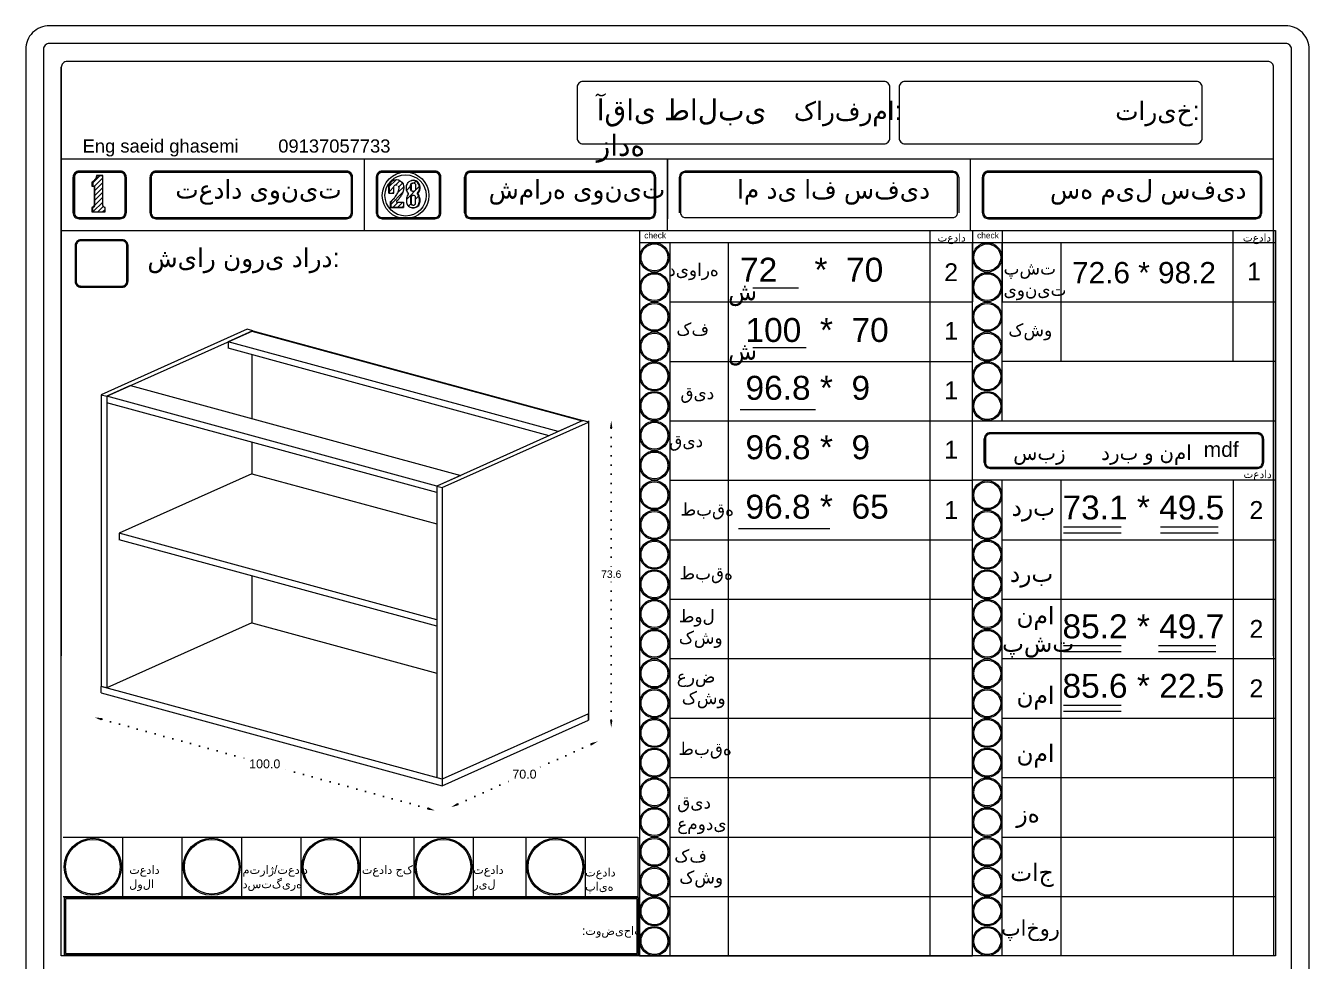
# Model space of a CAD drawing. Header units: inches. Extents: x 104 to 9740, y 936 to 6735.
# Drawn here: x 9307.6 to 9739.6, y 4775.8 to 5090.6 of the extents above; entities that cross this region are included whole.
import ezdxf

# ---------------------------------------------------------------- set-up
doc = ezdxf.new("R2010")
doc.units = ezdxf.units.IN
doc.header["$MEASUREMENT"] = 0
doc.linetypes.add('ACAD_ISO07W100', pattern=[3, 0, -3])
doc.styles.get("Standard").update_dxf_attribs({"font": 'arial.ttf'})
doc.dimstyles.new('Copy of Standard', dxfattribs={"dimtxt": 2.5, "dimasz": 2.5, "dimexe": 0.18, "dimexo": 0.0625, "dimgap": 0.09, "dimtad": 0, "dimtih": 1, "dimtoh": 1, "dimdec": 1, "dimzin": 0, "dimdsep": 46, "dimtxsty": 'Standard', "dimcen": 0.09, "dimse1": 1, "dimse2": 1, "dimadec": 0, "dimazin": 0, "dimtfac": 1, "dimtdec": 1, "dimtix": 1, "dimtofl": 0, "dimtmove": 0, "dimatfit": 3, "dimfxl": 1, "dimtolj": 1, "dimtzin": 0, "dimarcsym": 0})
doc.dimstyles.get("Standard").update_dxf_attribs({"dimtxt": 3, "dimasz": 2.5, "dimexe": 0.18, "dimexo": 0.0625, "dimgap": 0.09, "dimtad": 0, "dimtih": 1, "dimtoh": 1, "dimdec": 1, "dimzin": 0, "dimdsep": 46, "dimtxsty": 'Standard', "dimcen": 0.09, "dimse1": 1, "dimse2": 1, "dimadec": 0, "dimazin": 0, "dimtfac": 1, "dimtdec": 1, "dimtix": 1, "dimtofl": 0, "dimtmove": 0, "dimatfit": 0, "dimfxl": 1, "dimtolj": 1, "dimtzin": 0, "dimarcsym": 0})

# ---------------------------------------------------------------- blocks, each defined once
blk = doc.blocks.new('*D847')
at = {"color": 0, "linetype": 'ACAD_ISO07W100', "lineweight": -2, "transparency": 16777216}
for p, q in [((9504.68, 4955.17), (9504.68, 4907.41)), ((9504.68, 4856.91), (9504.68, 4904.67))]:
    blk.add_line(p, q, dxfattribs=at)
at = {"color": 0, "transparency": 16777216}
for points in [[(9504.26, 4955.17), (9505.09, 4955.17), (9504.68, 4957.67)], [(9504.26, 4856.91), (9505.09, 4856.91), (9504.68, 4854.41)]]:
    blk.add_solid(points, dxfattribs=at)
at = {"layer": 'Defpoints', "color": 0, "transparency": 16777216}
for p in [(9496.98, 4957.67), (9504.68, 4957.67), (9498.1, 4854.41)]:
    blk.add_point(p, dxfattribs=at)
at = {"color": 0, "lineweight": 20, "transparency": 16777216, "insert": (9504.68, 4906.04), "char_height": 2.5, "attachment_point": 5}
blk.add_mtext('\\A1;73.6', dxfattribs=at)
blk = doc.blocks.new('*D844')
at = {"color": 0, "linetype": 'ACAD_ISO07W100', "lineweight": -2, "transparency": 16777216}
for p, q in [((9497.88, 4848.79), (9479.09, 4840.36)), ((9453.07, 4828.68), (9471.86, 4837.11))]:
    blk.add_line(p, q, dxfattribs=at)
at = {"color": 0, "transparency": 16777216}
for points in [[(9497.71, 4849.17), (9498.05, 4848.41), (9500.16, 4849.81)], [(9452.9, 4829.06), (9453.25, 4828.3), (9450.79, 4827.66)]]:
    blk.add_solid(points, dxfattribs=at)
at = {"layer": 'Defpoints', "color": 0, "transparency": 16777216}
for p in [(9496.98, 4856.91), (9447.61, 4834.76), (9450.79, 4827.66)]:
    blk.add_point(p, dxfattribs=at)
at = {"color": 0, "lineweight": 20, "transparency": 16777216, "insert": (9475.48, 4838.74), "char_height": 3, "attachment_point": 5}
blk.add_mtext('\\A1;70.0', dxfattribs=at)
blk = doc.blocks.new('*D845')
at = {"color": 0, "linetype": 'ACAD_ISO07W100', "lineweight": -2, "transparency": 16777216}
for p, q in [((9333.21, 4857.21), (9383.07, 4843.58)), ((9442.95, 4827.2), (9393.08, 4840.84))]:
    blk.add_line(p, q, dxfattribs=at)
at = {"color": 0, "transparency": 16777216}
for points in [[(9333.32, 4857.61), (9333.1, 4856.81), (9330.8, 4857.87)], [(9443.06, 4827.61), (9442.84, 4826.8), (9445.36, 4826.54)]]:
    blk.add_solid(points, dxfattribs=at)
at = {"layer": 'Defpoints', "color": 0, "transparency": 16777216}
for p in [(9333.04, 4866.08), (9330.8, 4857.87), (9447.61, 4834.76)]:
    blk.add_point(p, dxfattribs=at)
at = {"color": 0, "lineweight": 20, "transparency": 16777216, "insert": (9388.08, 4842.21), "char_height": 3, "attachment_point": 5}
blk.add_mtext('\\A1;100.0', dxfattribs=at)

msp = doc.modelspace()

# ---------------------------------------------------------------- hatches: boundary and pattern name
at = {"lineweight": 20}
h = msp.add_hatch(dxfattribs=at)
h.set_pattern_fill('ANSI31', color=256, scale=9.218651)
h.set_pattern_definition([(45, (8584.3614, 5579.2127), (-0.8148213, 0.8148213), [])])
h.paths.add_polyline_path([(9334.13, 5029.46), (9334.04, 5029.5), (9333.95, 5029.56), (9333.87, 5029.62), (9333.8, 5029.69), (9333.74, 5029.77), (9333.69, 5029.86), (9333.65, 5029.95), (9333.62, 5030.05), (9333.61, 5030.14), (9333.6, 5030.24), (9333.6, 5040.17), (9331.74, 5040.17), (9331.71, 5039.94), (9331.66, 5039.71), (9331.59, 5039.49), (9331.51, 5039.27), (9331.4, 5039.06), (9331.28, 5038.86), (9331.14, 5038.67), (9330.99, 5038.5), (9330.82, 5038.34), (9330.63, 5038.19), (9330.44, 5038.06), (9330.23, 5037.95), (9330.23, 5036.55), (9330.64, 5036.55), (9330.95, 5036.52), (9330.95, 5030.28), (9330.94, 5030.19), (9330.91, 5030.09), (9330.88, 5030), (9330.84, 5029.91), (9330.79, 5029.83), (9330.73, 5029.75), (9330.66, 5029.68), (9330.58, 5029.62), (9330.5, 5029.57), (9330.42, 5029.52), (9330.33, 5029.48), (9330.23, 5029.46), (9330.23, 5028.03), (9334.32, 5028.03), (9334.32, 5029.41), (9334.22, 5029.43)])
h = msp.add_hatch(dxfattribs=at)
h.set_pattern_fill('ANSI31', color=256, scale=9.218651)
h.set_pattern_definition([(45, (8794.5938, 5606.9876), (-0.8148213, 0.8148213), [])])
h.paths.add_polyline_path([(9434.82, 5031.24), (9432.46, 5031.24), (9432.46, 5031.52), (9432.7, 5031.75), (9432.93, 5031.99), (9433.15, 5032.24), (9433.36, 5032.5), (9433.56, 5032.76), (9433.75, 5033.04), (9433.93, 5033.32), (9434.1, 5033.61), (9434.25, 5033.9), (9434.39, 5034.2), (9434.52, 5034.51), (9434.56, 5034.63), (9434.63, 5034.82), (9434.7, 5035.02), (9434.75, 5035.21), (9434.79, 5035.42), (9434.82, 5035.62), (9434.84, 5035.82), (9434.85, 5036.03), (9434.85, 5036.23), (9434.84, 5036.44), (9434.82, 5036.64), (9434.62, 5037.34), (9434.23, 5037.95), (9433.69, 5038.43), (9433.1, 5038.7), (9432.48, 5038.79), (9431.77, 5038.68), (9431.12, 5038.39), (9430.58, 5037.91), (9430.2, 5037.31), (9430, 5036.62), (9430.01, 5035.9), (9430.01, 5034.26), (9431.48, 5034.26), (9431.48, 5036.42), (9431.62, 5036.68), (9431.81, 5036.87), (9432.05, 5036.99), (9432.32, 5037.03), (9432.48, 5037), (9432.58, 5036.99), (9432.58, 5036.99), (9432.74, 5036.96), (9432.98, 5036.84), (9433.17, 5036.66), (9433.29, 5036.43), (9433.34, 5036.17), (9433.34, 5036), (9433.33, 5035.83), (9433.31, 5035.67), (9433.29, 5035.5), (9433.26, 5035.34), (9433.22, 5035.17), (9433.17, 5035.01), (9433.12, 5034.86), (9433.05, 5034.7), (9432.98, 5034.55), (9432.9, 5034.38), (9432.74, 5034.06), (9432.57, 5033.74), (9432.39, 5033.44), (9432.19, 5033.14), (9431.98, 5032.84), (9431.77, 5032.56), (9431.54, 5032.28), (9431.3, 5032.02), (9431.05, 5031.76), (9430.79, 5031.51), (9430.53, 5031.27), (9430.53, 5029.45), (9434.82, 5029.45)])
h = msp.add_hatch(dxfattribs=at)
h.set_pattern_fill('ANSI31', color=256, scale=17)
h.set_pattern_definition([(45, (8470.8704, 5921.466), (-1.502602, 1.502602), [])])
h.paths.add_polyline_path([(9439.46, 5034.18), (9439.5, 5034.23), (9439.72, 5034.54), (9439.9, 5034.89), (9440.03, 5035.25), (9440.11, 5035.63), (9440.13, 5036.02), (9440.11, 5036.4), (9440.03, 5036.78), (9439.9, 5037.14), (9439.72, 5037.49), (9439.5, 5037.81), (9439.24, 5038.09), (9438.81, 5038.33), (9438.33, 5038.49), (9437.83, 5038.54), (9437.46, 5038.5), (9437.08, 5038.38), (9436.64, 5038.13), (9436.37, 5037.84), (9436.15, 5037.52), (9435.97, 5037.17), (9435.84, 5036.81), (9435.76, 5036.42), (9435.73, 5036.03), (9435.76, 5035.64), (9435.84, 5035.26), (9435.97, 5034.89), (9436.15, 5034.55), (9436.37, 5034.23), (9436.42, 5034.18), (9436.42, 5033.94), (9436.21, 5033.63), (9436.04, 5033.29), (9435.91, 5032.94), (9435.81, 5032.58), (9435.75, 5032.21), (9435.73, 5031.84), (9435.75, 5031.46), (9435.81, 5031.09), (9435.91, 5030.73), (9436.04, 5030.38), (9436.21, 5030.05), (9436.47, 5029.83), (9436.76, 5029.65), (9437.06, 5029.5), (9437.36, 5029.4), (9437.5, 5029.38), (9437.83, 5029.36), (9438.17, 5029.38), (9438.5, 5029.44), (9438.82, 5029.55), (9439.12, 5029.69), (9439.4, 5029.87), (9439.66, 5030.09), (9439.83, 5030.42), (9439.96, 5030.77), (9440.06, 5031.12), (9440.11, 5031.49), (9440.13, 5031.86), (9440.11, 5032.23), (9440.06, 5032.6), (9439.96, 5032.95), (9439.83, 5033.3), (9439.66, 5033.63), (9439.46, 5033.94)])
h.paths.add_polyline_path([(9438.42, 5033.4), (9438.56, 5033.33), (9438.68, 5033.24), (9438.78, 5033.12), (9438.86, 5032.98), (9438.86, 5030.94), (9438.83, 5030.75), (9438.76, 5030.57), (9438.64, 5030.42), (9438.49, 5030.3), (9438.31, 5030.22), (9438.12, 5030.2), (9437.93, 5030.22), (9437.71, 5030.26), (9437.53, 5030.34), (9437.38, 5030.45), (9437.27, 5030.6), (9437.19, 5030.78), (9437.17, 5030.97), (9437.17, 5033), (9437.24, 5033.13), (9437.34, 5033.24), (9437.46, 5033.34), (9437.6, 5033.41), (9437.75, 5033.45), (9437.9, 5033.47), (9438.12, 5033.46), (9438.28, 5033.45)], flags=16)
h.paths.add_polyline_path([(9438.31, 5034.87), (9438.12, 5034.84), (9437.9, 5034.83), (9437.71, 5034.86), (9437.53, 5034.93), (9437.38, 5035.05), (9437.27, 5035.2), (9437.19, 5035.37), (9437.17, 5035.56), (9437.17, 5036.91), (9437.19, 5037.1), (9437.27, 5037.28), (9437.38, 5037.43), (9437.53, 5037.55), (9437.71, 5037.62), (9437.93, 5037.65), (9438.12, 5037.68), (9438.31, 5037.65), (9438.49, 5037.58), (9438.64, 5037.46), (9438.76, 5037.31), (9438.83, 5037.13), (9438.86, 5036.94), (9438.86, 5035.58), (9438.83, 5035.39), (9438.76, 5035.21), (9438.64, 5035.06), (9438.49, 5034.94)], flags=16)

# ---------------------------------------------------------------- linework, layer by layer
for p, q in [((9319.62, 4777.62), (9319.62, 5076.58)), ((9727.62, 5045.62), (9319.62, 5045.62)), ((9319.62, 4866.63), (9319.62, 5045.62)), ((9339.47, 5041.62), (9325.62, 5041.62)), ((9415.62, 5041.62), (9351.47, 5041.62)), ((9421.62, 5021.62), (9421.62, 5045.62)), ((9445.33, 5041.62), (9427.62, 5041.62)), ((9517.62, 5041.62), (9457.33, 5041.62)), ((9523.62, 5021.62), (9523.62, 5045.62)), ((9523.62, 5045.62), (9523.62, 5025.62)), ((9619.62, 5041.62), (9529.62, 5041.62)), ((9625.62, 5021.62), (9625.62, 5045.62)), ((9721.62, 5041.62), (9631.62, 5041.62)), ((9323.62, 5027.62), (9323.62, 5039.62)), ((9330.23, 5037.95), (9330.23, 5036.55)), ((9341.47, 5039.62), (9341.47, 5027.62)), ((9349.47, 5027.62), (9349.47, 5039.62)), ((9417.62, 5027.62), (9417.62, 5039.62)), ((9425.62, 5039.62), (9425.62, 5027.62)), ((9447.33, 5027.62), (9447.33, 5039.62)), ((9455.33, 5027.62), (9455.33, 5039.62)), ((9519.62, 5039.62), (9519.62, 5027.62)), ((9527.62, 5027.62), (9527.62, 5039.62)), ((9621.62, 5039.62), (9621.62, 5027.62)), ((9629.62, 5027.62), (9629.62, 5039.62)), ((9723.62, 5027.62), (9723.62, 5039.62)), ((9437.97, 5033.45), (9437.82, 5033.4)), ((9438.12, 5033.46), (9437.97, 5033.45)), ((9319.62, 5021.62), (9727.62, 5021.62)), ((9319.62, 5021.62), (9727.62, 5021.62)), ((9514.23, 5021.62), (9514.23, 5017.62)), ((9612.05, 4777.62), (9612.05, 5021.62)), ((9626.23, 5021.62), (9626.23, 4997.62)), ((9636.23, 5021.62), (9636.23, 4997.62)), ((9714.01, 4977.62), (9714.01, 5021.62)), ((9514.23, 5017.62), (9728.23, 5017.62)), ((9514.28, 4777.75), (9514.28, 5017.75)), ((9524.49, 4777.62), (9524.49, 5017.62)), ((9544.04, 5017.62), (9544.04, 4777.62)), ((9626.23, 4861.62), (9626.23, 5017.62)), ((9626.23, 4777.62), (9626.23, 5017.62)), ((9636.23, 4977.62), (9636.23, 5017.62)), ((9636.23, 4957.62), (9636.23, 5017.62)), ((9636.23, 4957.62), (9636.23, 5017.62)), ((9636.23, 5017.62), (9636.23, 4997.62)), ((9656.04, 5017.62), (9656.04, 4977.62)), ((9552.39, 5002.36), (9567.72, 5002.36)), ((9524.49, 4997.62), (9626.23, 4997.62)), ((9636.23, 4997.62), (9728.23, 4997.62)), ((9552.39, 4982.36), (9570.27, 4982.36)), ((9524.49, 4977.62), (9626.23, 4977.62)), ((9728.23, 4977.62), (9636.23, 4977.62)), ((9548.04, 4961.48), (9573.46, 4961.48)), ((9524.49, 4957.62), (9728.23, 4957.62)), ((9630.23, 4943.62), (9630.23, 4951.62)), ((9722.23, 4953.62), (9632.23, 4953.62)), ((9724.23, 4951.62), (9724.23, 4943.62)), ((9722.23, 4941.62), (9632.23, 4941.62)), ((9524.49, 4937.62), (9626.23, 4937.62)), ((9728.23, 4937.62), (9626.23, 4937.62)), ((9636.23, 4777.62), (9636.23, 4937.62)), ((9656.04, 4937.62), (9656.04, 4837.62)), ((9714.01, 4937.62), (9714.01, 4777.62)), ((9547.48, 4921.36), (9578.24, 4921.36)), ((9656.92, 4922.01), (9676.26, 4922.01)), ((9689.55, 4922.01), (9708.89, 4922.01)), ((9524.49, 4917.62), (9626.23, 4917.62)), ((9524.49, 4917.62), (9544.04, 4917.62)), ((9636.23, 4917.62), (9728.23, 4917.62)), ((9656.04, 4917.62), (9656.04, 4817.62)), ((9656.92, 4919.99), (9676.26, 4919.99)), ((9689.55, 4919.99), (9708.89, 4919.99)), ((9524.49, 4897.62), (9544.04, 4897.62)), ((9524.49, 4897.62), (9626.23, 4897.62)), ((9636.23, 4897.62), (9728.23, 4897.62)), ((9656.04, 4897.62), (9656.04, 4797.62)), ((9656.92, 4882.01), (9676.26, 4882.01)), ((9688.87, 4882.01), (9708.21, 4882.01)), ((9524.49, 4877.62), (9626.23, 4877.62)), ((9636.23, 4877.62), (9728.23, 4877.62)), ((9656.04, 4877.62), (9656.04, 4777.62)), ((9656.92, 4879.99), (9676.26, 4879.99)), ((9688.87, 4879.99), (9708.21, 4879.99)), ((9656.92, 4862.01), (9676.26, 4862.01)), ((9524.49, 4857.62), (9626.23, 4857.62)), ((9612.05, 4857.62), (9626.23, 4857.62)), ((9636.23, 4857.62), (9728.23, 4857.62)), ((9656.92, 4859.99), (9676.26, 4859.99)), ((9524.49, 4837.62), (9626.23, 4837.62)), ((9636.23, 4837.62), (9728.23, 4837.62)), ((9320.23, 4817.62), (9513.61, 4817.62)), ((9340.23, 4817.62), (9340.23, 4797.62)), ((9360.23, 4817.62), (9360.23, 4797.62)), ((9380.23, 4817.62), (9380.23, 4797.62)), ((9400.23, 4817.62), (9400.23, 4797.62)), ((9420.23, 4817.62), (9420.23, 4797.62)), ((9438.22, 4817.62), (9438.22, 4797.62)), ((9458.22, 4817.62), (9458.22, 4797.62)), ((9475.9, 4817.62), (9475.9, 4797.62)), ((9495.9, 4817.62), (9495.9, 4797.62)), ((9513.61, 4817.62), (9513.61, 4797.62)), ((9524.49, 4817.62), (9626.23, 4817.62)), ((9636.23, 4817.62), (9728.23, 4817.62)), ((9320.23, 4797.62), (9513.61, 4797.62)), ((9524.49, 4797.62), (9626.23, 4797.62)), ((9636.23, 4797.62), (9728.23, 4797.62)), ((9514.23, 4777.62), (9626.23, 4777.62))]:
    msp.add_line(p, q, dxfattribs=at)
at = {"linetype": 'Continuous', "lineweight": 20, "extrusion": (5.55112e-17, 0.936966, 0.34942)}
for p, q in [((9382.2, 4988.46), (9333.04, 4966.4)), ((9334.88, 4965.9), (9384.04, 4987.96)), ((9383.77, 4987.84), (9375.72, 4984.23)), ((9384.04, 4987.96), (9382.2, 4988.46)), ((9384.04, 4987.96), (9383.77, 4987.84)), ((9494.87, 4957.61), (9383.77, 4987.84)), ((9383.77, 4987.84), (9494.87, 4957.61)), ((9384.04, 4987.96), (9495.14, 4957.73)), ((9375.72, 4984.23), (9375.72, 4982.05)), ((9486.83, 4954), (9375.72, 4984.23)), ((9483.8, 4952.64), (9375.72, 4982.05)), ((9383.77, 4979.86), (9383.77, 4958.4)), ((9342.92, 4969.51), (9334.88, 4965.9)), ((9342.92, 4969.51), (9454.03, 4939.28)), ((9333.04, 4966.4), (9334.88, 4965.9)), ((9333.04, 4966.4), (9333.04, 4868.27)), ((9334.88, 4965.9), (9334.88, 4963.72)), ((9445.99, 4935.67), (9334.88, 4965.9)), ((9334.88, 4965.9), (9334.88, 4867.77)), ((9445.99, 4933.49), (9334.88, 4963.72)), ((9495.14, 4957.73), (9445.99, 4935.67)), ((9447.82, 4935.17), (9496.98, 4957.23)), ((9494.87, 4957.61), (9486.83, 4954)), ((9495.14, 4957.73), (9494.87, 4957.61)), ((9496.98, 4957.23), (9495.14, 4957.73)), ((9496.98, 4957.67), (9496.98, 4856.91)), ((9496.98, 4957.23), (9496.98, 4859.09)), ((9383.77, 4950.42), (9383.77, 4939.86)), ((9383.77, 4939.86), (9339.08, 4919.81)), ((9383.77, 4939.86), (9445.99, 4922.93)), ((9454.03, 4939.28), (9445.99, 4935.67)), ((9445.99, 4935.67), (9445.99, 4933.49)), ((9445.99, 4935.67), (9447.82, 4935.17)), ((9445.99, 4935.67), (9445.99, 4837.54)), ((9447.82, 4935.17), (9447.82, 4837.04)), ((9339.08, 4919.81), (9339.08, 4917.63)), ((9445.99, 4890.72), (9339.08, 4919.81)), ((9445.99, 4888.54), (9339.08, 4917.63)), ((9383.77, 4905.47), (9383.77, 4889.7)), ((9383.77, 4889.7), (9334.88, 4867.77)), ((9383.77, 4889.7), (9445.99, 4872.78)), ((9447.82, 4837.04), (9333.04, 4868.27)), ((9333.04, 4866.08), (9333.04, 4868.27)), ((9334.88, 4867.77), (9333.04, 4868.27)), ((9333.04, 4866.08), (9447.82, 4834.86)), ((9496.98, 4859.09), (9447.82, 4837.04)), ((9496.98, 4859.09), (9447.82, 4837.04)), ((9447.82, 4834.86), (9496.98, 4856.91)), ((9496.98, 4856.91), (9496.98, 4859.09)), ((9447.82, 4837.04), (9445.99, 4837.54)), ((9447.82, 4837.04), (9447.82, 4834.86))]:
    msp.add_line(p, q, dxfattribs=at)
at = {"lineweight": 20}
for points in [[(9315.62, 4484.58), (9731.62, 4484.58, 0.414214), (9739.62, 4492.58), (9739.62, 5082.58, 0.414214), (9731.62, 5090.58), (9315.62, 5090.58, 0.414214), (9307.62, 5082.58), (9307.62, 4492.58, 0.414214)], [(9315.62, 4490.58), (9731.62, 4490.58, 0.414214), (9733.62, 4492.58), (9733.62, 5082.58, 0.414214), (9731.62, 5084.58), (9315.62, 5084.58, 0.414214), (9313.62, 5082.58), (9313.62, 4492.58, 0.414214)], [(9598.47, 5069.83, 0.414214), (9596.47, 5071.83), (9495.23, 5071.83, 0.414214), (9493.23, 5069.83), (9493.23, 5052.79, 0.414214), (9495.23, 5050.79), (9596.47, 5050.79, 0.414214), (9598.47, 5052.79)], [(9603.6, 5050.79), (9701.6, 5050.79, 0.414214), (9703.6, 5052.79), (9703.6, 5069.83, 0.414214), (9701.6, 5071.83), (9603.6, 5071.83, 0.414214), (9601.6, 5069.83), (9601.6, 5052.79, 0.414214)], [(9703.6, 5069.83, 0.414214), (9701.6, 5071.83), (9603.6, 5071.83, 0.414214), (9601.6, 5069.83), (9601.6, 5052.79, 0.414214), (9603.6, 5050.79), (9701.6, 5050.79, 0.414214), (9703.6, 5052.79)], [(9341.47, 5039.62, 0.414214), (9339.47, 5041.62), (9325.62, 5041.62, 0.414214), (9323.62, 5039.62), (9323.62, 5027.62, 0.414214), (9325.62, 5025.62), (9339.47, 5025.62, 0.414214), (9341.47, 5027.62)], [(9417.62, 5039.62, 0.414214), (9415.62, 5041.62), (9351.47, 5041.62, 0.414214), (9349.47, 5039.62), (9349.47, 5027.62, 0.414214), (9351.47, 5025.62), (9415.62, 5025.62, 0.414214), (9417.62, 5027.62)], [(9447.33, 5039.62, 0.414214), (9445.33, 5041.62), (9427.62, 5041.62, 0.414214), (9425.62, 5039.62), (9425.62, 5027.62, 0.414214), (9427.62, 5025.62), (9445.33, 5025.62, 0.414214), (9447.33, 5027.62)], [(9519.62, 5039.62, 0.414214), (9517.62, 5041.62), (9457.33, 5041.62, 0.414214), (9455.33, 5039.62), (9455.33, 5027.62, 0.414214), (9457.33, 5025.62), (9517.62, 5025.62, 0.414214), (9519.62, 5027.62)], [(9723.62, 5039.62, 0.414214), (9721.62, 5041.62), (9631.62, 5041.62, 0.414214), (9629.62, 5039.62), (9629.62, 5027.62, 0.414214), (9631.62, 5025.62), (9721.62, 5025.62, 0.414214), (9723.62, 5027.62)], [(9341.07, 5039.62, 0.414214), (9339.47, 5041.22), (9325.62, 5041.22, 0.414214), (9324.02, 5039.62), (9324.02, 5027.62, 0.414214), (9325.62, 5026.02), (9339.47, 5026.02, 0.414214), (9341.07, 5027.62)], [(9417.22, 5039.62, 0.414214), (9415.62, 5041.22), (9351.47, 5041.22, 0.414214), (9349.87, 5039.62), (9349.87, 5027.62, 0.414214), (9351.47, 5026.02), (9415.62, 5026.02, 0.414214), (9417.22, 5027.62)], [(9446.93, 5039.62, 0.414214), (9445.33, 5041.22), (9427.62, 5041.22, 0.414214), (9426.02, 5039.62), (9426.02, 5027.62, 0.414214), (9427.62, 5026.02), (9445.33, 5026.02, 0.414214), (9446.93, 5027.62)], [(9519.22, 5039.62, 0.414214), (9517.62, 5041.22), (9457.33, 5041.22, 0.414214), (9455.73, 5039.62), (9455.73, 5027.62, 0.414214), (9457.33, 5026.02), (9517.62, 5026.02, 0.414214), (9519.22, 5027.62)], [(9621.22, 5039.62, 0.414214), (9619.62, 5041.22), (9529.62, 5041.22, 0.414214), (9528.02, 5039.62), (9528.02, 5027.62, 0.414214), (9529.62, 5026.02), (9619.62, 5026.02, 0.414214), (9621.22, 5027.62)], [(9723.22, 5039.62, 0.414214), (9721.62, 5041.22), (9631.62, 5041.22, 0.414214), (9630.02, 5039.62), (9630.02, 5027.62, 0.414214), (9631.62, 5026.02), (9721.62, 5026.02, 0.414214), (9723.22, 5027.62)], [(9342.07, 5016.58, 0.414214), (9340.07, 5018.58), (9326.23, 5018.58, 0.414214), (9324.23, 5016.58), (9324.23, 5004.58, 0.414214), (9326.23, 5002.58), (9340.07, 5002.58, 0.414214), (9342.07, 5004.58)], [(9342.07, 5016.58, 0.414214), (9340.07, 5018.58), (9326.23, 5018.58, 0.414214), (9324.23, 5016.58), (9324.23, 5004.58, 0.414214), (9326.23, 5002.58), (9340.07, 5002.58, 0.414214), (9342.07, 5004.58)], [(9341.67, 5016.58, 0.414214), (9340.07, 5018.18), (9326.23, 5018.18, 0.414214), (9324.63, 5016.58), (9324.63, 5004.58, 0.414214), (9326.23, 5002.98), (9340.07, 5002.98, 0.414214), (9341.67, 5004.58)], [(9341.67, 5016.58, 0.414214), (9340.07, 5018.18), (9326.23, 5018.18, 0.414214), (9324.63, 5016.58), (9324.63, 5004.58, 0.414214), (9326.23, 5002.98), (9340.07, 5002.98, 0.414214), (9341.67, 5004.58)], [(9724.23, 4951.62, 0.414214), (9722.23, 4953.62), (9632.23, 4953.62, 0.414214), (9630.23, 4951.62), (9630.23, 4943.62, 0.414214), (9632.23, 4941.62), (9722.23, 4941.62, 0.414214), (9724.23, 4943.62)], [(9723.83, 4951.62, 0.414214), (9722.23, 4953.22), (9632.23, 4953.22, 0.414214), (9630.63, 4951.62), (9630.63, 4943.62, 0.414214), (9632.23, 4942.02), (9722.23, 4942.02, 0.414214), (9723.83, 4943.62)]]:
    msp.add_lwpolyline(points, format="xyb", close=True, dxfattribs=at)
for points in [[(9727.62, 4878.56), (9727.62, 5076.58, 0.414214), (9725.62, 5078.58), (9321.62, 5078.58, 0.414214), (9319.62, 5076.58), (9319.62, 4878.56)], [(9598.47, 5069.83, 0.414214), (9596.47, 5071.83), (9495.23, 5071.83, 0.414214), (9493.23, 5069.83), (9493.23, 5052.79, 0.414214), (9495.23, 5050.79), (9596.47, 5050.79, 0.414214), (9598.47, 5052.79), (9598.47, 5069.83)]]:
    msp.add_lwpolyline(points, format="xyb", dxfattribs=at)
for points in [[(9329.92, 5027.97), (9334.32, 5027.97), (9334.32, 5028.03), (9334.32, 5029.41), (9334.22, 5029.43), (9334.13, 5029.46), (9334.04, 5029.5), (9333.95, 5029.56), (9333.87, 5029.62), (9333.8, 5029.69), (9333.74, 5029.77), (9333.69, 5029.86), (9333.65, 5029.95), (9333.62, 5030.05), (9333.61, 5030.14), (9333.6, 5030.24), (9333.6, 5040.17), (9333.6, 5040.23), (9331.44, 5040.23), (9331.41, 5039.99), (9331.36, 5039.76), (9331.29, 5039.54), (9331.21, 5039.32), (9331.1, 5039.11), (9330.98, 5038.91), (9330.83, 5038.72), (9330.68, 5038.54), (9330.51, 5038.38), (9330.32, 5038.23), (9330.13, 5038.1), (9329.92, 5037.99), (9329.92, 5036.55), (9330.23, 5036.55), (9330.64, 5036.55), (9330.64, 5030.24), (9330.63, 5030.15), (9330.6, 5030.05), (9330.57, 5029.96), (9330.53, 5029.87), (9330.48, 5029.79), (9330.42, 5029.71), (9330.35, 5029.64), (9330.27, 5029.58), (9330.19, 5029.52), (9330.1, 5029.47), (9330.01, 5029.44), (9329.92, 5029.41), (9329.92, 5027.97), (9330.23, 5028.03), (9330.23, 5029.46), (9330.33, 5029.48), (9330.42, 5029.52), (9330.5, 5029.57), (9330.58, 5029.62), (9330.66, 5029.68), (9330.73, 5029.75), (9330.79, 5029.83), (9330.84, 5029.91), (9330.88, 5030), (9330.91, 5030.09), (9330.94, 5030.19), (9330.95, 5030.28), (9330.95, 5036.52), (9330.64, 5036.55)], [(9329.92, 5037.99), (9330.23, 5037.95), (9330.44, 5038.06), (9330.63, 5038.19), (9330.82, 5038.34), (9330.99, 5038.5), (9331.14, 5038.67), (9331.28, 5038.86), (9331.4, 5039.06), (9331.51, 5039.27), (9331.59, 5039.49), (9331.66, 5039.71), (9331.71, 5039.94), (9331.74, 5040.17)], [(9331.44, 5040.23), (9331.74, 5040.17), (9333.6, 5040.17)], [(9429.82, 5034.26), (9429.82, 5035.92), (9429.81, 5036.64), (9430.01, 5037.34), (9430.4, 5037.95), (9430.94, 5038.43), (9431.6, 5038.73), (9432.32, 5038.83), (9433.03, 5038.73), (9433.1, 5038.7), (9433.69, 5038.43), (9434.23, 5037.95), (9434.62, 5037.34), (9434.82, 5036.64), (9434.84, 5036.44), (9434.85, 5036.23), (9434.85, 5036.03), (9434.84, 5035.82), (9434.82, 5035.62), (9434.79, 5035.42), (9434.75, 5035.21), (9434.7, 5035.02), (9434.63, 5034.82), (9434.56, 5034.63), (9434.52, 5034.51), (9434.39, 5034.2), (9434.25, 5033.9), (9434.1, 5033.61), (9433.93, 5033.32), (9433.75, 5033.04), (9433.56, 5032.76), (9433.36, 5032.5), (9433.15, 5032.24), (9432.93, 5031.99), (9432.7, 5031.75), (9432.46, 5031.52), (9432.46, 5031.24), (9434.82, 5031.24), (9434.82, 5029.45), (9434.82, 5029.4), (9430.34, 5029.4)], [(9430.01, 5034.26), (9430.01, 5035.9), (9430, 5036.62), (9430.2, 5037.31), (9430.58, 5037.91), (9431.12, 5038.39), (9431.77, 5038.68), (9432.48, 5038.79), (9433.1, 5038.7)], [(9436.42, 5033.94), (9436.42, 5034.18), (9436.37, 5034.23), (9436.15, 5034.55), (9435.97, 5034.89), (9435.84, 5035.26), (9435.76, 5035.64), (9435.73, 5036.03), (9435.76, 5036.42), (9435.84, 5036.81), (9435.97, 5037.17), (9436.15, 5037.52), (9436.37, 5037.84), (9436.64, 5038.13), (9437.08, 5038.38), (9437.46, 5038.5), (9437.56, 5038.53)], [(9437.36, 5029.4), (9437.5, 5029.38), (9437.83, 5029.36), (9438.17, 5029.38), (9438.5, 5029.44), (9438.82, 5029.55), (9439.12, 5029.69), (9439.4, 5029.87), (9439.66, 5030.09), (9439.83, 5030.42), (9439.96, 5030.77), (9440.06, 5031.12), (9440.11, 5031.49), (9440.13, 5031.86), (9440.11, 5032.23), (9440.06, 5032.6), (9439.96, 5032.95), (9439.83, 5033.3), (9439.66, 5033.63), (9439.46, 5033.94), (9439.46, 5034.18), (9439.5, 5034.23), (9439.72, 5034.54), (9439.9, 5034.89), (9440.03, 5035.25), (9440.11, 5035.63), (9440.13, 5036.02), (9440.11, 5036.4), (9440.03, 5036.78), (9439.9, 5037.14), (9439.72, 5037.49), (9439.5, 5037.81), (9439.24, 5038.09), (9438.81, 5038.33), (9438.33, 5038.49), (9437.83, 5038.54), (9437.46, 5038.5)], [(9437.93, 5037.65), (9437.75, 5037.58), (9437.6, 5037.46), (9437.48, 5037.31), (9437.41, 5037.13), (9437.38, 5036.94), (9437.38, 5035.58), (9437.41, 5035.39), (9437.48, 5035.21), (9437.6, 5035.06), (9437.75, 5034.94), (9437.93, 5034.87), (9438.12, 5034.84)], [(9439.7, 5033.94), (9439.7, 5034.18), (9439.74, 5034.23), (9439.97, 5034.55), (9440.14, 5034.89), (9440.27, 5035.26), (9440.35, 5035.64), (9440.38, 5036.03), (9440.35, 5036.42), (9440.27, 5036.81), (9440.14, 5037.17), (9439.97, 5037.52), (9439.74, 5037.84), (9439.48, 5038.13), (9439.04, 5038.38), (9438.56, 5038.53), (9438.06, 5038.58), (9437.56, 5038.53)], [(9429.82, 5034.26), (9430.01, 5034.26), (9431.49, 5034.26), (9431.49, 5036.38), (9431.5, 5036.45), (9431.62, 5036.69), (9431.82, 5036.87), (9432.05, 5036.99), (9432.32, 5037.03), (9432.48, 5037.01), (9432.58, 5036.99), (9432.59, 5036.99)], [(9433.01, 5036.68), (9433.13, 5036.45), (9433.18, 5036.19), (9433.18, 5036.02), (9433.17, 5035.85), (9433.16, 5035.68), (9433.13, 5035.51), (9433.1, 5035.35), (9433.06, 5035.18), (9433.01, 5035.02), (9432.96, 5034.86), (9432.89, 5034.7), (9432.82, 5034.55), (9432.74, 5034.38), (9432.58, 5034.05), (9432.41, 5033.74), (9432.22, 5033.43), (9432.02, 5033.13), (9431.81, 5032.83), (9431.59, 5032.54), (9431.36, 5032.27), (9431.12, 5032), (9430.87, 5031.74), (9430.61, 5031.48), (9430.34, 5031.24), (9430.34, 5029.4), (9430.53, 5029.45), (9434.82, 5029.45)], [(9436.42, 5033.94), (9436.21, 5033.63), (9436.04, 5033.29), (9435.91, 5032.94), (9435.81, 5032.58), (9435.75, 5032.21), (9435.73, 5031.84), (9435.75, 5031.46), (9435.81, 5031.09), (9435.91, 5030.73), (9436.04, 5030.38), (9436.21, 5030.05), (9436.47, 5029.83), (9436.76, 5029.65), (9437.06, 5029.5), (9437.36, 5029.4), (9437.39, 5029.4)], [(9437.82, 5033.4), (9437.68, 5033.33), (9437.56, 5033.24), (9437.46, 5033.12), (9437.38, 5032.98), (9437.38, 5030.94), (9437.41, 5030.75), (9437.48, 5030.57), (9437.6, 5030.42), (9437.75, 5030.3), (9437.93, 5030.22)], [(9437.39, 5029.4), (9437.72, 5029.33), (9438.06, 5029.31), (9438.4, 5029.33), (9438.73, 5029.4), (9439.05, 5029.5), (9439.36, 5029.65), (9439.64, 5029.83), (9439.9, 5030.05), (9440.07, 5030.38), (9440.21, 5030.73), (9440.3, 5031.09), (9440.36, 5031.46), (9440.38, 5031.84), (9440.36, 5032.21), (9440.3, 5032.58), (9440.21, 5032.94), (9440.07, 5033.29), (9439.9, 5033.63), (9439.7, 5033.94)], [(9430.34, 5031.24), (9430.53, 5031.27), (9430.53, 5029.45)]]:
    msp.add_lwpolyline(points, dxfattribs=at)
for points in [[(9437.71, 5034.86), (9437.53, 5034.93), (9437.38, 5035.05), (9437.27, 5035.2), (9437.19, 5035.37), (9437.17, 5035.56), (9437.17, 5036.91), (9437.19, 5037.1), (9437.27, 5037.28), (9437.38, 5037.43), (9437.53, 5037.55), (9437.71, 5037.62), (9437.93, 5037.65), (9438.12, 5037.68), (9438.31, 5037.65), (9438.49, 5037.58), (9438.64, 5037.46), (9438.76, 5037.31), (9438.83, 5037.13), (9438.86, 5036.94), (9438.86, 5035.58), (9438.83, 5035.39), (9438.76, 5035.21), (9438.64, 5035.06), (9438.49, 5034.94), (9438.31, 5034.87), (9438.12, 5034.84), (9437.9, 5034.83)], [(9438.64, 5030.42), (9438.76, 5030.57), (9438.83, 5030.75), (9438.86, 5030.94), (9438.86, 5032.98), (9438.78, 5033.12), (9438.68, 5033.24), (9438.56, 5033.33), (9438.42, 5033.4), (9438.28, 5033.45), (9438.12, 5033.46), (9437.9, 5033.47), (9437.75, 5033.45), (9437.6, 5033.41), (9437.46, 5033.34), (9437.34, 5033.24), (9437.24, 5033.13), (9437.17, 5033), (9437.17, 5030.97), (9437.19, 5030.78), (9437.27, 5030.6), (9437.38, 5030.45), (9437.53, 5030.34), (9437.71, 5030.26), (9437.93, 5030.22), (9438.12, 5030.2), (9438.31, 5030.22), (9438.49, 5030.3)], [(9319.62, 5021.62), (9727.62, 5021.62), (9727.62, 4777.62), (9319.62, 4777.62)], [(9514.23, 4777.62), (9319.62, 4777.62), (9319.62, 5021.62), (9728.23, 5021.62), (9728.23, 4777.62)], [(9513.83, 4797.22), (9320.63, 4797.22), (9320.63, 4778.02), (9513.83, 4778.02)], [(9513.43, 4796.82), (9321.03, 4796.82), (9321.03, 4778.42), (9513.43, 4778.42)]]:
    msp.add_lwpolyline(points, close=True, dxfattribs=at)
for centre, radius in [((9435.48, 5033.47), 7.86), ((9435.48, 5033.47), 6.94), ((9519.23, 5012.62), 4.92), ((9519.23, 5012.62), 4.52), ((9631.23, 5012.62), 4.92), ((9631.23, 5012.62), 4.52), ((9519.23, 5002.62), 4.92), ((9519.23, 5002.62), 4.52), ((9631.23, 5002.62), 4.92), ((9631.23, 5002.62), 4.52), ((9519.23, 4992.62), 4.92), ((9519.23, 4992.62), 4.52), ((9631.23, 4992.62), 4.92), ((9631.23, 4992.62), 4.52), ((9519.23, 4982.62), 4.92), ((9519.23, 4982.62), 4.52), ((9631.23, 4982.62), 4.92), ((9631.23, 4982.62), 4.52), ((9519.23, 4972.62), 4.92), ((9519.23, 4972.62), 4.52), ((9631.23, 4972.62), 4.92), ((9631.23, 4972.62), 4.52), ((9519.23, 4962.62), 4.92), ((9519.23, 4962.62), 4.52), ((9631.23, 4962.62), 4.92), ((9631.23, 4962.62), 4.52), ((9519.23, 4952.62), 4.92), ((9519.23, 4952.62), 4.52), ((9519.23, 4942.62), 4.92), ((9519.23, 4942.62), 4.52), ((9519.23, 4932.62), 4.92), ((9519.23, 4932.62), 4.52), ((9631.23, 4932.62), 4.92), ((9631.23, 4932.62), 4.52), ((9519.23, 4922.62), 4.92), ((9519.23, 4922.62), 4.52), ((9631.23, 4922.62), 4.92), ((9631.23, 4922.62), 4.52), ((9519.23, 4912.62), 4.92), ((9519.23, 4912.62), 4.52), ((9631.23, 4912.62), 4.92), ((9631.23, 4912.62), 4.52), ((9519.23, 4902.62), 4.92), ((9631.23, 4902.62), 4.92), ((9519.23, 4902.62), 4.52), ((9631.23, 4902.62), 4.52), ((9519.23, 4892.62), 4.92), ((9519.23, 4892.62), 4.52), ((9631.23, 4892.62), 4.92), ((9631.23, 4892.62), 4.52), ((9519.23, 4882.62), 4.92), ((9519.23, 4882.62), 4.52), ((9631.23, 4882.62), 4.92), ((9631.23, 4882.62), 4.52), ((9519.23, 4872.62), 4.92), ((9631.23, 4872.62), 4.92), ((9519.23, 4872.62), 4.52), ((9631.23, 4872.62), 4.52), ((9519.23, 4862.62), 4.92), ((9519.23, 4862.62), 4.52), ((9631.23, 4862.62), 4.92), ((9631.23, 4862.62), 4.52), ((9519.23, 4852.62), 4.92), ((9519.23, 4852.62), 4.52), ((9631.23, 4852.62), 4.92), ((9631.23, 4852.62), 4.52), ((9519.23, 4842.62), 4.92), ((9519.23, 4842.62), 4.52), ((9631.23, 4842.62), 4.92), ((9631.23, 4842.62), 4.52), ((9519.23, 4832.62), 4.92), ((9519.23, 4832.62), 4.52), ((9631.23, 4832.62), 4.92), ((9631.23, 4832.62), 4.52), ((9519.23, 4822.62), 4.92), ((9519.23, 4822.62), 4.52), ((9631.23, 4822.62), 4.92), ((9631.23, 4822.62), 4.52), ((9330.23, 4807.62), 9.6), ((9330.23, 4807.62), 9.2), ((9370.23, 4807.62), 9.6), ((9370.23, 4807.62), 9.2), ((9410.23, 4807.62), 9.6), ((9410.23, 4807.62), 9.2), ((9448.22, 4807.62), 9.6), ((9448.22, 4807.62), 9.2), ((9485.9, 4807.62), 9.6), ((9485.9, 4807.62), 9.2), ((9519.23, 4812.62), 4.92), ((9519.23, 4812.62), 4.52), ((9631.23, 4812.62), 4.92), ((9631.23, 4812.62), 4.52), ((9519.23, 4802.62), 4.92), ((9519.23, 4802.62), 4.52), ((9631.23, 4802.62), 4.92), ((9631.23, 4802.62), 4.52), ((9519.23, 4792.62), 4.92), ((9519.23, 4792.62), 4.52), ((9631.23, 4792.62), 4.92), ((9631.23, 4792.62), 4.52), ((9519.23, 4782.62), 4.92), ((9519.23, 4782.62), 4.52), ((9631.23, 4782.62), 4.92), ((9631.23, 4782.62), 4.52)]:
    msp.add_circle(centre, radius, dxfattribs=at)
for centre, start, end in [((9325.62, 5039.62), 90, 180), ((9339.47, 5039.62), 0, 90), ((9351.47, 5039.62), 90, 180), ((9415.62, 5039.62), 0, 90), ((9427.62, 5039.62), 90, 180), ((9445.33, 5039.62), 0, 90), ((9457.33, 5039.62), 90, 180), ((9517.62, 5039.62), 0, 90), ((9529.62, 5039.62), 90, 180), ((9619.62, 5039.62), 0, 90), ((9631.62, 5039.62), 90, 180), ((9721.62, 5039.62), 0, 90), ((9632.23, 4951.62), 90, 180), ((9722.23, 4951.62), 0, 90), ((9632.23, 4943.62), 180, 270), ((9722.23, 4943.62), 270, 0)]:
    msp.add_arc(centre, 2, start, end, dxfattribs=at)

# ---------------------------------------------------------------- texts
at = {"lineweight": 20, "attachment_point": 1}
for s, width, gutter_width, heights, insert, char_height in [('{\\fArial|b0|i0|c178|p34;آقای طالبی زاده}', 61.9241, 323.85, [0], (9499.8, 5065.86), 7.1441), ('{\\fArial|b0|i0|c178|p34;کارفرما:}', 0.2338, 164.79, [0], (9566.17, 5065.12), 6.3113), ('تاریخ:', 0.2338, 164.79, [0], (9674.3, 5065.12), 6.311), ('{\\fArial|b0|i0|c178|p34;Eng saeid ghasemi}', 79.2452, 164.79, [0], (9326.79, 5052.31), 4.4179), ('{\\fArial|b0|i0|c178|p34;09137057733 }', 65.4498, 164.79, [0], (9392.63, 5052.31), 4.4179), ('{\\fArial|b0|i0|c178|p34;تعداد یونیت}', 65.4498, 164.79, [0], (9358, 5038.73), 6.3113), ('{\\fArial|b0|i0|c178|p34;شماره یونیت}', 65.4498, 164.79, [0], (9463.42, 5038.73), 6.3113), ('{\\fArial|b0|i0|c178|p34;ام دی اف سفید}', 65.4498, 164.79, [0], (9547.04, 5038.73), 6.3113), ('{\\fArial|b0|i0|c178|p34;سه میل سفید}', 65.4498, 164.79, [0], (9652.36, 5038.73), 6.3113), ('{\\fArial|b0|i0|c178|p34;check}', 8.1204, 164.79, [0], (9515.8, 5021.03), 2.0101), ('{\\fArial|b0|i0|c178|p34;تعداد }', 11.7486, 164.79, [0], (9614.48, 5020.63), 2.6665), ('{\\fArial|b0|i0|c178|p34;check}', 8.423, 164.79, [0], (9627.8, 5021.03), 2.0101), ('{\\fArial|b0|i0|c178|p34;تعداد }', 10.9902, 164.79, [0], (9717.24, 5020.63), 2.6665), ('{\\fArial|b0|i0|c178|p34;شیار نوری دارد:}', 65.4498, 164.79, [0], (9348.6, 5015.69), 6.3113), ('{\\fArial|b0|i0|c178|p34;شیار نوری دارد:}', 65.4498, 164.79, [0], (9348.6, 5015.69), 6.3113), ('72    *  70', 61.9823, 462.54, [8.23], (9548.04, 5012.51), 8.0603), ('{\\fArial|b0|i0|c178|p34;دیواره }', 17.3175, 247.18, [0], (9523.87, 5010.7), 4.3074), ('2{\\fArial|b0|i0|c178|p34; }', 8.5903, 164.79, [0], (9616.75, 5010.64), 6), ('{\\fArial|b0|i0|c178|p34;پشت \\Pیونیت}', 19.3052, 247.18, [0], (9636.73, 5011.15), 4.3074), ('72.6 * 98.2', 58.0086, 411.15, [7.32], (9659.78, 5011.08), 7.1647), ('1{\\fArial|b0|i0|c178|p34; }', 8.5903, 164.79, [0], (9718.71, 5010.91), 6), ('{\\fArial|b0|i0|c178|p34;ش}', 15.3157, 346.26, [0], (9544.04, 5004.26), 6.0339), ('{\\fArial|b0|i0|c178|p34;کف }', 15.3367, 247.18, [0], (9526.61, 4990.7), 4.3074), ('100  *  70', 65.2593, 462.54, [8.23], (9549.87, 4992.23), 8.06), ('1{\\fArial|b0|i0|c178|p34; }', 8.5903, 164.79, [0], (9616.75, 4990.91), 6), ('{\\fArial|b0|i0|c178|p34;کشو }', 17.7019, 247.18, [0], (9638.34, 4990.43), 4.3074), ('{\\fArial|b0|i0|c178|p34;ش}', 15.3157, 346.26, [0], (9544.04, 4984.26), 6.0339), ('96.8 *  9', 66.8047, 462.54, [10.28], (9549.87, 4972.78), 8.06), ('{\\fArial|b0|i0|c178|p34;قید}', 20.995, 247.18, [0], (9527.97, 4969.23), 4.3074), ('1{\\fArial|b0|i0|c178|p34; }', 8.5903, 164.79, [0], (9616.75, 4970.91), 6), ('{\\fArial|b0|i0|c178|p34;قید  }', 21.1589, 247.18, [0], (9524.23, 4953.11), 4.3074), ('96.8 *  9', 66.8047, 462.54, [0], (9549.87, 4952.78), 8.06), ('1{\\fArial|b0|i0|c178|p34; }', 8.5903, 164.79, [0], (9616.75, 4950.91), 6), ('mdf', 17.2431, 132.07, [0], (9704.07, 4950.58), 5.058), ('سبز', 37.9723, 164.79, [0], (9639.96, 4949.54), 5.058), ('{\\fArial|b0|i0|c178|p34;درب و نما}', 36.0682, 164.79, [0], (9669.57, 4949.54), 5.0582), ('{\\fArial|b0|i0|c178|p34;تعداد }', 10.7715, 164.79, [0], (9717.46, 4941.06), 2.6665), ('{\\fArial|b0|i0|c178|p34;طبقه}', 16.0176, 247.18, [0], (9528.02, 4930.03), 4.3074), ('96.8 *  65', 65.2593, 462.54, [8.23], (9549.87, 4932.78), 8.06), ('1{\\fArial|b0|i0|c178|p34; }', 8.5903, 164.79, [0], (9616.75, 4930.64), 6), ('73.1 * 49.5', 65.2593, 462.54, [8.23], (9656.54, 4932.51), 8.0603), ('2{\\fArial|b0|i0|c178|p34; }', 8.5903, 164.79, [0], (9719.48, 4930.64), 6), ('{\\fArial|b0|i0|c178|p34;درب}', 20.6748, 340.12, [0], (9639.42, 4931.62), 5.927), ('{\\fArial|b0|i0|c178|p34;طبقه}', 14.1457, 164.79, [0], (9527.65, 4908.57), 4.3074), ('{\\fArial|b0|i0|c178|p34;درب}', 13.4202, 164.79, [0], (9638.84, 4909.4), 5.927), ('{\\fArial|b0|i0|c178|p34;نما}', 11.1787, 164.79, [0], (9641.08, 4895.14), 5.927), ('{\\fArial|b0|i0|c178|p34;طول \\Pکشو}', 17.6756, 164.79, [0], (9527.42, 4894.13), 4.3074), ('85.2 * 49.7', 65.2593, 462.54, [8.23], (9656.54, 4892.51), 8.0603), ('2 ', 8.5903, 164.79, [0], (9719.48, 4890.64), 6), ('پشت', 11.1787, 164.79, [0], (9636.23, 4885.87), 5.927), ('{\\fArial|b0|i0|c178|p34;عرض \\P کشو}', 18.5758, 164.79, [0], (9526.74, 4873.83), 4.3074), ('85.6 * 22.5', 65.2593, 462.54, [8.23], (9656.54, 4872.51), 8.0603), ('2 ', 8.5903, 164.79, [0], (9719.48, 4870.64), 6), ('{\\fArial|b0|i0|c178|p34;نما}', 11.1787, 164.79, [0], (9641.08, 4868.34), 5.927), ('{\\fArial|b0|i0|c178|p34;طبقه}', 14.2061, 164.79, [0], (9527.28, 4849.52), 4.3074), ('{\\fArial|b0|i0|c178|p34;نما}', 11.1787, 164.79, [0], (9641.08, 4848.8), 5.927), ('{\\fArial|b0|i0|c178|p34;قید \\Pعمودی}', 14.0099, 164.79, [0], (9526.89, 4831.5), 4.3074), ('{\\fArial|b0|i0|c178|p34;زه}', 11.2031, 164.79, [0], (9641.06, 4828.54), 5.927), ('{\\fArial|b0|i0|c178|p34;کف }\\P{\\fArial|b0|i0|c178|p34; کشو}', 17.5398, 164.79, [0], (9525.91, 4813.5), 4.3074), ('تعداد لولا', 17.7752, 164.79, [0], (9342.45, 4808.07), 2.872), ('متراژ/تعداد\\Pدستگیره', 19.6171, 164.79, [0], (9380.61, 4808.07), 2.8716), ('تعداد جک', 17.466, 164.79, [0], (9420.75, 4808.07), 2.872), ('تعداد ریل', 17.6808, 164.79, [0], (9458.22, 4808.07), 2.872), ('{\\fArial|b0|i0|c178|p34;تاج}', 13.2883, 164.79, [0], (9638.97, 4808.73), 5.927), ('تعداد پایه', 17.7105, 164.79, [0], (9495.9, 4807.23), 2.872), (':توضیحات', 18.5601, 164.79, [0], (9494.87, 4787.54), 2.872), ('{\\fArial|b0|i0|c178|p34;پاخور}', 12.8103, 147.32, [0], (9635.88, 4789.67), 5.2987)]:
    msp.add_mtext_dynamic_manual_height_columns(s, width=width, gutter_width=gutter_width, heights=heights, dxfattribs=dict(at, insert=insert, char_height=char_height))

# ---------------------------------------------------------------- dimensions: what is measured, and where the dimension line sits
at = {"lineweight": 20}
dim = msp.add_linear_dim(base=(9504.68, 4957.67), p1=(9498.1, 4854.41), p2=(9496.98, 4957.67), angle=270, text='73.6', dimstyle='Copy of Standard', dxfattribs=at)
dim.commit()
dim.dimension.update_dxf_attribs({"geometry": '*D847', "text_midpoint": (9504.68, 4906.04), "dimtype": 160})
for p1, p2, distance, text, picture, middle in [((9447.61, 4834.76), (9333.04, 4866.08), 8.52, '100.0', '*D845', (9388.08, 4842.21)), ((9496.98, 4856.91), (9447.61, 4834.76), 7.78, '70.0', '*D844', (9475.48, 4838.74))]:
    dim = msp.add_aligned_dim(p1=p1, p2=p2, distance=distance, text=text, dimstyle='Standard', dxfattribs=at)
    dim.commit()
    dim.dimension.update_dxf_attribs({"geometry": picture, "text_midpoint": middle})

doc.saveas('drawing.dxf')
